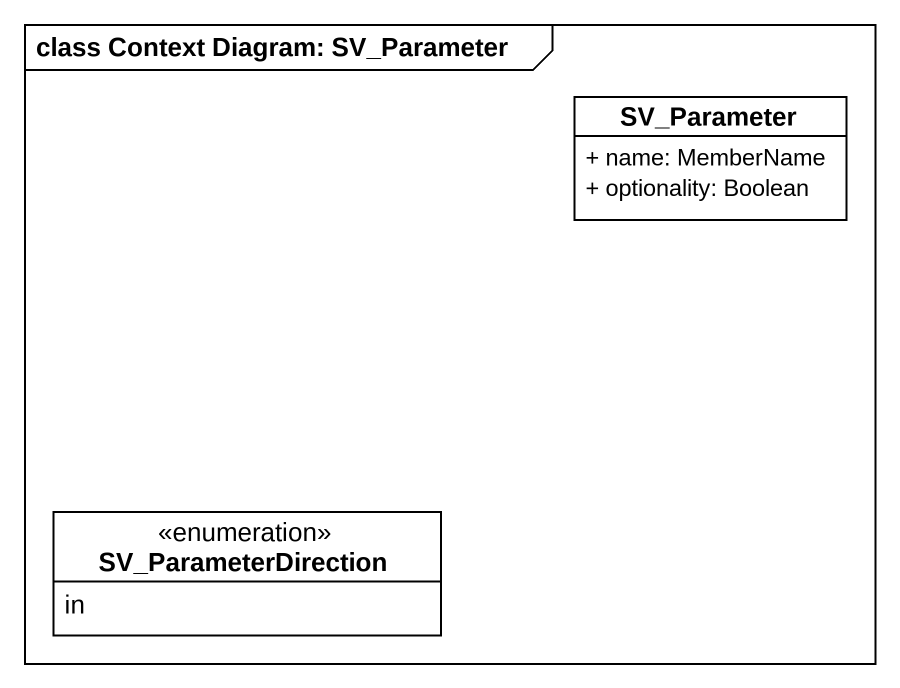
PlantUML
@startuml
mainframe class Context Diagram: SV_Parameter
hide circle
hide empty members
skinparam classAttributeIconSize 0
class SV_Parameter #FFFFFF {
  + name: MemberName
  + optionality: Boolean
}
enum SV_ParameterDirection #FFFFFF {
  in
}
@enduml
